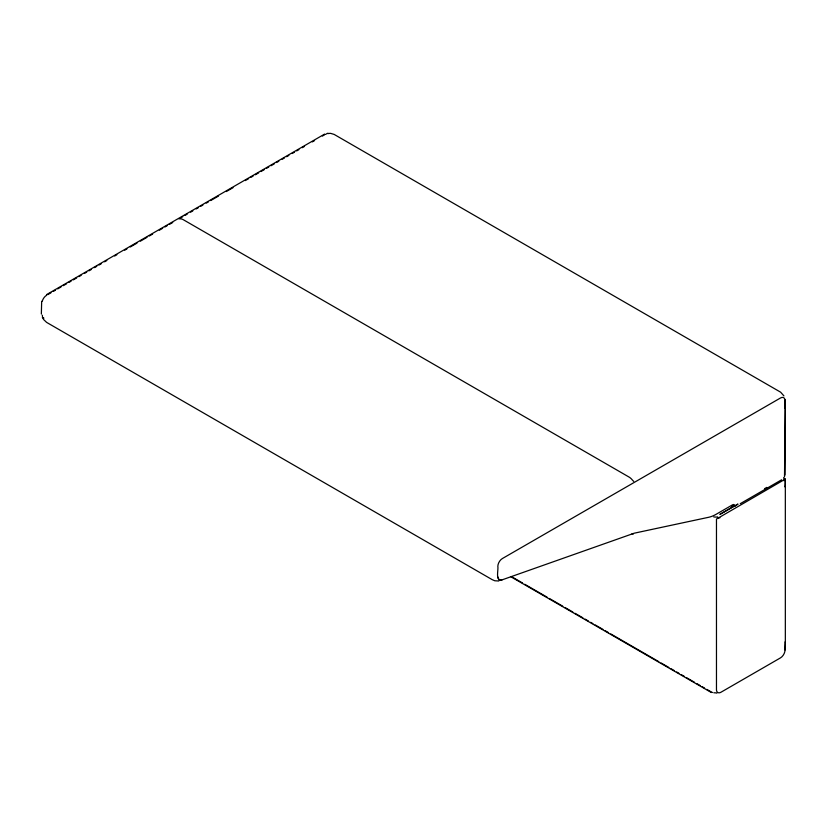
<?xml version="1.0" encoding="UTF-8"?>
<svg xmlns="http://www.w3.org/2000/svg" width="827" height="827" viewBox="0 0 827 827"><rect width="100%" height="100%" fill="white"/><g stroke="black" fill="none" stroke-linecap="round" stroke-linejoin="round"><path stroke-width="1.24" d="M785.03 649.991L785.278 641.876L785.03 649.991A6.44 3.721 -60 0 1 780.471 657.878L721.03 692.199A6.451 3.721 -60 0 1 718.105 692.654L717.536 692.333A6.451 3.721 -60 0 1 716.471 689.563L716.471 519.046L783.221 480.291M784.503 476.848L785.33 399.968L785.226 407.856M785.33 399.968L785.009 475.039M785.33 486.1L785.071 486.989L785.33 478.812L785.34 642.031M41.67 301.297L41.35 314.053M784.006 480.766L784.513 479.34L785.236 479.484M785.112 408.114L785.03 400.619A6.451 3.721 -60 0 0 780.471 397.994L502.392 558.535A6.44 3.721 -60 0 0 497.833 566.433C498.629 569.586 494.877 581.898 502.082 579.861L634.226 533.198L708.687 517.278A35.313 20.386 -60 0 0 716.161 514.28L732.536 504.832A3.246 1.881 -60 0 1 734.831 506.155L731.595 505.731M734.831 506.155L737.839 504.201M783.872 479.743L784.513 479.34M46.529 294.629L324.608 134.088M47.646 294.701L50.995 292.768M53.228 291.476L55.461 290.194M57.694 288.902L61.043 286.969M63.276 285.677L66.636 283.744M68.868 282.452L71.101 281.17M73.334 279.877L76.684 277.944M78.916 276.652L81.149 275.36M84.499 273.427L86.732 272.135M88.965 270.853L91.197 269.561M94.547 267.628L96.78 266.335M99.013 265.043L101.256 263.751M104.605 261.818L106.838 260.536M114.653 256.019L116.886 254.726M124.701 250.219L126.934 248.927M130.284 246.994L136.993 243.128M140.342 241.184L147.041 237.318M149.273 236.026L152.623 234.093M159.322 230.226L162.671 228.293M164.904 227.001L167.137 225.719M169.38 224.427L172.729 222.494M180.544 217.977L182.777 216.684M185.01 215.402L187.243 214.11M190.592 212.177L192.825 210.885M196.175 208.952L198.408 207.66M200.641 206.368L202.884 205.086M206.233 203.142L208.466 201.86M210.699 200.568L218.514 196.051M226.329 191.544L233.028 187.677M245.319 180.575L248.669 178.642M250.901 177.36L253.134 176.068M255.367 174.776L258.717 172.843M260.95 171.551L264.299 169.618M266.532 168.326L268.765 167.044M271.008 165.751L274.357 163.818M276.59 162.526L278.823 161.234M282.172 159.301L284.405 158.009M286.638 156.727L288.871 155.435M292.22 153.502L294.453 152.209M296.686 150.917L298.919 149.635M302.268 147.692L304.512 146.41M312.327 141.893L314.56 140.6M322.375 136.093L324.608 134.801M737.839 504.129L719.852 514.415L733.683 506.331L731.761 505.979M764.562 488.695L766.794 487.403M740.248 503.684L781.618 479.794M502.082 579.861L499.053 579.851L497.833 576.884M719.945 517.754L717.454 518.064M717.619 516.875L716.637 517.051A8.404 4.848 0 0 1 713.732 516.906M326.83 133.529L330.604 133.364L334.139 134.408L780.605 392.174L783.924 395.885M633.441 533.932L632.024 533.797M498.805 581.009L494.784 580.761L492.23 579.665L46.612 322.385L43.635 319.542L42.301 316.958L43.076 317.775M178.684 218.7L180.028 218.855A9.5 5.489 60 0 1 183.387 219.755L629.006 477.034A9.5 5.489 60 0 1 632.366 480.011L633.709 481.407M716.895 693.14L715.179 692.778A9.221 7.526 -60 0 1 713.804 692.768M327.533 133.385L328.288 133.56M42.911 317.713L43.924 318.137M511.386 576.543L522.55 582.994M524.783 584.286L547.123 597.177M549.355 598.469L562.763 606.201M564.996 607.494L572.811 612.011M575.044 613.303L582.859 617.81M585.092 619.103L588.442 621.036M590.685 622.328L592.918 623.62M595.151 624.902L602.966 629.419M605.199 630.712L608.548 632.645M610.781 633.937L658.809 661.662M661.042 662.944L668.857 667.461M671.09 668.754L674.439 670.687M676.672 671.979L678.915 673.261M681.148 674.553L684.498 676.486M686.73 677.778L694.546 682.296M696.779 683.578L700.128 685.521M702.361 686.803L704.594 688.095M706.827 689.387L711.303 691.961A9.221 7.526 -60 0 0 712.502 692.499M510.859 576.76L711.375 692.53M784.017 478.544L783.717 478.326A8.404 4.848 0 0 0 783.717 477.479M42.208 315.18L42.518 315.955M42.249 301.286A6.44 3.721 -60 0 1 46.529 295.353M325.404 134.429A6.451 3.721 -60 0 1 326.169 134.222"/></g></svg>
